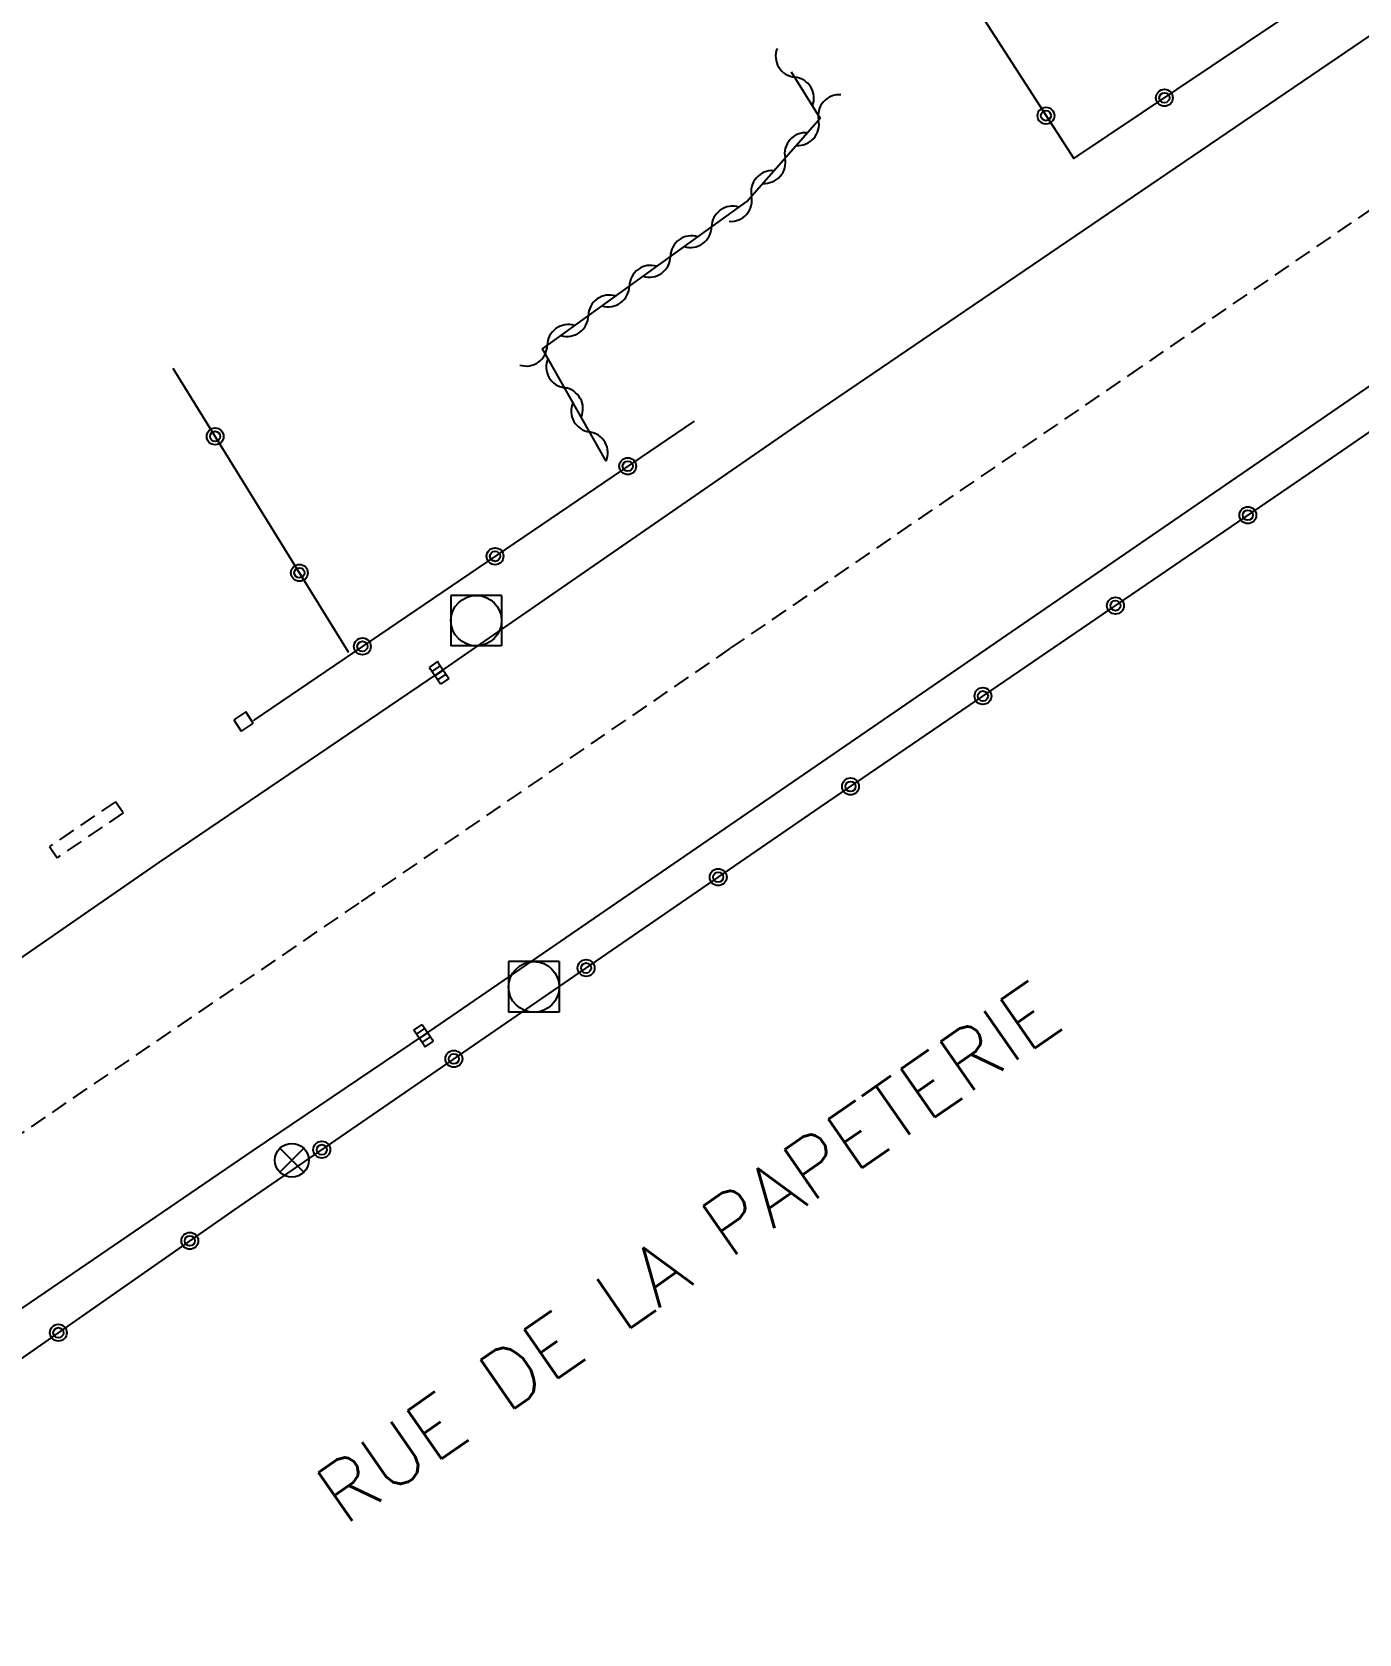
# Model space of a CAD drawing. Header units: millimetres. Extents: x 257000 to 258000, y 143999 to 144912.
# Drawn here: x 257745.97 to 257785.27, y 144086.77 to 144134.22 of the extents above; entities that cross this region are included whole.
import ezdxf
from ezdxf.enums import TextEntityAlignment as Align

# ---------------------------------------------------------------- set-up
doc = ezdxf.new("R2010")
doc.units = ezdxf.units.MM
doc.linetypes.add('DASHED', pattern=[0.75, 0.5, -0.25])
doc.layers.get('0').update_dxf_attribs({"linetype": 'CONTINUOUS'})
for name, color, linetype in [('W0001', 6, 'DASHED'), ('W0008', 7, 'CONTINUOUS'), ('W0112', 1, 'DASHED'), ('W0310', 3, 'CONTINUOUS'), ('W0322', 7, 'CONTINUOUS'), ('W0400', 7, 'CONTINUOUS'), ('W0420', 7, 'CONTINUOUS'), ('W0469', 7, 'CONTINUOUS'), ('W0989', 7, 'CONTINUOUS')]:
    doc.layers.add(name, color=color, linetype=linetype)
doc.styles.get("Standard").update_dxf_attribs({"font": 'romans.shx', "width": 0.85})

# ---------------------------------------------------------------- blocks, each defined once
blk = doc.blocks.new('T400')
for p, q in [((-0.15, 0.3), (0.15, 0.3)), ((-0.15, -0.25), (-0.15, 0.3)), ((-0.15, 0.15), (0.15, 0.15)), ((-0.15, 0), (0.15, 0)), ((0.15, 0.3), (0.15, -0.25)), ((-0.15, -0.15), (0.15, -0.15)), ((-0.15, -0.25), (-0.15, -0.3)), ((-0.15, -0.3), (0.15, -0.3)), ((0.15, -0.3), (0.15, -0.25))]:
    blk.add_line(p, q)
blk = doc.blocks.new('T420')
for p, q in [((0.75, 0.75), (-0.75, 0.75)), ((-0.75, 0.75), (-0.75, -0.75)), ((0.75, 0.75), (0.75, -0.75)), ((0.75, -0.75), (-0.75, -0.75))]:
    blk.add_line(p, q)
blk.add_ellipse((0, 0), major_axis=(-0.53, 0.53), ratio=1, start_param=3.926991, end_param=10.210176)
blk = doc.blocks.new('T469')
at = {"color": 0, "linetype": 'Continuous', "flags": 128}
for points in [[(-0.354, 0.354), (0.354, -0.354)], [(-0.354, -0.354), (0.354, 0.354)]]:
    blk.add_lwpolyline(points, dxfattribs=at)
at = {"color": 0, "linetype": 'Continuous'}
blk.add_circle((0, 0), 0.5, dxfattribs=at)
blk = doc.blocks.new('t322o')
at = {"color": 0, "linetype": 'Continuous'}
for radius in [0.25, 0.15]:
    blk.add_circle((0, 0), radius, dxfattribs=at)
blk = doc.blocks.new('t310o')
at = {"color": 0, "linetype": 'Continuous'}
for centre, start, end in [((-0.5, 0.375), 216.8699, 323.1304), ((0.5, -0.375), 36.8699, 143.1303)]:
    blk.add_arc(centre, 0.625, start, end, dxfattribs=at)

msp = doc.modelspace()

# ---------------------------------------------------------------- linework, layer by layer
at = {"layer": 'W0001'}
msp.add_lwpolyline([(257676.427, 144003.839), (257681.569, 144019.272), (257684.639, 144028.299), (257690.66, 144042.172), (257694.282, 144049.424), (257698.154, 144056.053), (257702.964, 144063.384), (257709.774, 144071.389), (257714.133, 144076.01), (257719.528, 144081.23), (257724.076, 144085.283), (257729.068, 144089.448), (257737.474, 144095.926), (257745.336, 144101.371), (257755.728, 144108.462), (257766.66, 144115.965), (257778.455, 144124.048), (257790.88, 144132.564), (257808.446, 144144.59), (257820.688, 144152.924), (257836.388, 144163.628), (257857.18, 144177.852)], dxfattribs=at)
at = {"layer": 'W0008'}
for points in [[(257742.881, 144104.881), (257749.748, 144109.626), (257758.025, 144115.237), (257768.883, 144122.747), (257787.601, 144135.484), (257796.966, 144141.793), (257805.955, 144148.043), (257834.744, 144167.637), (257842.17, 144172.812), (257872.29, 144193.255), (257883.952, 144201.357), (257910.337, 144219.388), (257922.993, 144228.13), (257956.738, 144251.124), (257963.577, 144255.858)], [(257679.66, 144000), (257681.972, 144006.928), (257688.612, 144026.74), (257691.974, 144035.278), (257694.49, 144040.865), (257697.335, 144046.254), (257697.79, 144047.134), (257701.373, 144053.288), (257705.96, 144060.008), (257712.397, 144067.926), (257717.952, 144073.877), (257722.368, 144078.087), (257722.692, 144078.399), (257730.052, 144084.772), (257736.424, 144089.863), (257743.055, 144094.63), (257752.525, 144101.092), (257757.57, 144104.491), (257769.867, 144112.938), (257787.469, 144125.02), (257800.847, 144134.266), (257821.025, 144148.008), (257838.033, 144159.618), (257876.228, 144185.721)]]:
    msp.add_lwpolyline(points, dxfattribs=at)
at = {"layer": 'W0112'}
for points in [[(257752.525, 144113.745), (257752.305, 144114.079), (257751.947, 144113.844), (257752.167, 144113.51), (257752.167, 144113.51), (257752.167, 144113.51), (257752.167, 144113.51), (257752.167, 144113.51), (257752.167, 144113.51), (257752.167, 144113.51), (257752.167, 144113.51), (257752.167, 144113.51), (257752.167, 144113.51), (257752.167, 144113.51), (257752.167, 144113.51), (257752.167, 144113.51), (257752.167, 144113.51), (257752.167, 144113.51), (257752.167, 144113.51), (257752.167, 144113.51), (257752.167, 144113.51), (257752.167, 144113.51), (257752.167, 144113.51), (257752.167, 144113.51), (257752.167, 144113.51), (257752.167, 144113.51), (257752.167, 144113.51), (257752.167, 144113.51), (257752.167, 144113.51), (257752.167, 144113.51), (257752.167, 144113.51), (257752.167, 144113.51), (257752.167, 144113.51), (257752.167, 144113.51), (257752.167, 144113.51), (257752.167, 144113.51), (257752.167, 144113.51), (257752.167, 144113.51), (257752.167, 144113.51), (257752.167, 144113.51), (257752.167, 144113.51), (257752.167, 144113.51), (257752.167, 144113.51), (257752.167, 144113.51), (257752.167, 144113.51), (257752.167, 144113.51), (257752.167, 144113.51), (257752.167, 144113.51), (257752.167, 144113.51), (257752.167, 144113.51), (257752.167, 144113.51), (257752.167, 144113.51), (257752.167, 144113.51), (257752.167, 144113.51), (257752.167, 144113.51), (257752.167, 144113.51), (257752.167, 144113.51), (257752.167, 144113.51), (257752.167, 144113.51), (257752.167, 144113.51), (257752.167, 144113.51), (257752.167, 144113.51), (257752.167, 144113.51), (257752.167, 144113.51), (257752.167, 144113.51), (257752.167, 144113.51), (257752.167, 144113.51), (257752.167, 144113.51), (257752.167, 144113.51), (257752.167, 144113.51), (257752.167, 144113.51), (257752.167, 144113.51), (257752.167, 144113.51), (257752.167, 144113.51), (257752.167, 144113.51), (257752.167, 144113.51), (257752.167, 144113.51), (257752.167, 144113.51), (257752.167, 144113.51), (257752.167, 144113.51), (257752.167, 144113.51), (257752.167, 144113.51), (257752.167, 144113.51), (257752.167, 144113.51), (257752.167, 144113.51), (257752.167, 144113.51), (257752.167, 144113.51), (257752.167, 144113.51), (257752.167, 144113.51), (257752.167, 144113.51), (257752.167, 144113.51), (257752.167, 144113.51), (257752.167, 144113.51), (257752.167, 144113.51), (257752.167, 144113.51), (257752.167, 144113.51), (257752.167, 144113.51), (257752.167, 144113.51), (257752.167, 144113.51), (257752.167, 144113.51), (257752.167, 144113.51), (257752.167, 144113.51), (257752.167, 144113.51), (257752.167, 144113.51), (257752.167, 144113.51), (257752.167, 144113.51), (257752.167, 144113.51), (257752.167, 144113.51), (257752.167, 144113.51), (257752.167, 144113.51), (257752.167, 144113.51), (257752.167, 144113.51), (257752.167, 144113.51), (257752.167, 144113.51), (257752.167, 144113.51), (257752.167, 144113.51), (257752.167, 144113.51), (257752.167, 144113.51), (257752.167, 144113.51), (257752.167, 144113.51)], [(257752.525, 144113.745), (257752.167, 144113.51), (257752.167, 144113.51), (257752.167, 144113.51), (257752.167, 144113.51), (257752.167, 144113.51), (257752.167, 144113.51), (257752.167, 144113.51), (257752.167, 144113.51), (257752.167, 144113.51), (257752.167, 144113.51), (257752.167, 144113.51), (257752.167, 144113.51), (257752.167, 144113.51), (257752.167, 144113.51), (257752.167, 144113.51), (257752.167, 144113.51), (257752.167, 144113.51), (257752.167, 144113.51), (257752.167, 144113.51), (257752.167, 144113.51), (257752.167, 144113.51), (257752.167, 144113.51), (257752.167, 144113.51), (257752.167, 144113.51), (257752.167, 144113.51), (257752.167, 144113.51), (257752.167, 144113.51), (257752.167, 144113.51), (257752.167, 144113.51), (257752.167, 144113.51), (257752.167, 144113.51), (257752.167, 144113.51), (257752.167, 144113.51), (257752.167, 144113.51), (257752.167, 144113.51), (257752.167, 144113.51), (257752.167, 144113.51), (257752.167, 144113.51), (257752.167, 144113.51), (257752.167, 144113.51), (257752.167, 144113.51), (257752.167, 144113.51), (257752.167, 144113.51), (257752.167, 144113.51), (257752.167, 144113.51), (257752.167, 144113.51), (257752.167, 144113.51), (257752.167, 144113.51), (257752.167, 144113.51), (257752.167, 144113.51), (257752.167, 144113.51), (257752.167, 144113.51), (257752.167, 144113.51), (257752.167, 144113.51), (257752.167, 144113.51), (257752.167, 144113.51), (257752.167, 144113.51), (257752.167, 144113.51), (257752.167, 144113.51), (257752.167, 144113.51), (257752.167, 144113.51), (257752.167, 144113.51), (257752.167, 144113.51), (257752.167, 144113.51), (257752.167, 144113.51), (257752.167, 144113.51), (257752.167, 144113.51), (257752.167, 144113.51), (257752.167, 144113.51), (257752.167, 144113.51), (257752.167, 144113.51), (257752.167, 144113.51), (257752.167, 144113.51), (257752.167, 144113.51), (257752.167, 144113.51), (257752.167, 144113.51), (257752.167, 144113.51), (257752.167, 144113.51), (257752.167, 144113.51), (257752.167, 144113.51), (257752.167, 144113.51), (257752.167, 144113.51), (257752.167, 144113.51), (257752.167, 144113.51), (257752.167, 144113.51), (257752.167, 144113.51), (257752.167, 144113.51), (257752.167, 144113.51), (257752.167, 144113.51), (257752.167, 144113.51), (257752.167, 144113.51), (257752.167, 144113.51), (257752.167, 144113.51), (257752.167, 144113.51), (257752.167, 144113.51), (257752.167, 144113.51), (257752.167, 144113.51), (257752.167, 144113.51), (257752.167, 144113.51), (257752.167, 144113.51), (257752.167, 144113.51), (257752.167, 144113.51), (257752.167, 144113.51), (257752.167, 144113.51), (257752.167, 144113.51), (257752.167, 144113.51), (257752.167, 144113.51), (257752.167, 144113.51), (257752.167, 144113.51), (257752.167, 144113.51), (257752.167, 144113.51), (257752.167, 144113.51), (257752.167, 144113.51), (257752.167, 144113.51), (257752.167, 144113.51), (257752.167, 144113.51), (257752.167, 144113.51), (257752.167, 144113.51), (257752.167, 144113.51)], [(257748.668, 144111.088), (257748.443, 144111.419), (257746.491, 144110.093), (257746.716, 144109.762), (257746.716, 144109.762), (257746.716, 144109.762), (257746.716, 144109.762), (257746.716, 144109.762), (257746.716, 144109.762), (257746.716, 144109.762), (257746.716, 144109.762), (257746.716, 144109.762), (257746.716, 144109.762), (257746.716, 144109.762), (257746.716, 144109.762), (257746.716, 144109.762), (257746.716, 144109.762), (257746.716, 144109.762), (257746.716, 144109.762), (257746.716, 144109.762), (257746.716, 144109.762), (257746.716, 144109.762), (257746.716, 144109.762), (257746.716, 144109.762), (257746.716, 144109.762), (257746.716, 144109.762), (257746.716, 144109.762), (257746.716, 144109.762), (257746.716, 144109.762), (257746.716, 144109.762), (257746.716, 144109.762), (257746.716, 144109.762), (257746.716, 144109.762), (257746.716, 144109.762), (257746.716, 144109.762), (257746.716, 144109.762), (257746.716, 144109.762), (257746.716, 144109.762), (257746.716, 144109.762), (257746.716, 144109.762), (257746.716, 144109.762), (257746.716, 144109.762), (257746.716, 144109.762), (257746.716, 144109.762), (257746.716, 144109.762), (257746.716, 144109.762), (257746.716, 144109.762), (257746.716, 144109.762), (257746.716, 144109.762), (257746.716, 144109.762), (257746.716, 144109.762), (257746.716, 144109.762), (257746.716, 144109.762), (257746.716, 144109.762), (257746.716, 144109.762), (257746.716, 144109.762), (257746.716, 144109.762), (257746.716, 144109.762), (257746.716, 144109.762), (257746.716, 144109.762), (257746.716, 144109.762), (257746.716, 144109.762), (257746.716, 144109.762), (257746.716, 144109.762), (257746.716, 144109.762), (257746.716, 144109.762), (257746.716, 144109.762), (257746.716, 144109.762), (257746.716, 144109.762), (257746.716, 144109.762), (257746.716, 144109.762), (257746.716, 144109.762), (257746.716, 144109.762), (257746.716, 144109.762), (257746.716, 144109.762), (257746.716, 144109.762), (257746.716, 144109.762), (257746.716, 144109.762), (257746.716, 144109.762), (257746.716, 144109.762), (257746.716, 144109.762), (257746.716, 144109.762), (257746.716, 144109.762), (257746.716, 144109.762), (257746.716, 144109.762), (257746.716, 144109.762), (257746.716, 144109.762), (257746.716, 144109.762), (257746.716, 144109.762), (257746.716, 144109.762), (257746.716, 144109.762), (257746.716, 144109.762), (257746.716, 144109.762), (257746.716, 144109.762), (257746.716, 144109.762), (257746.716, 144109.762), (257746.716, 144109.762), (257746.716, 144109.762), (257746.716, 144109.762), (257746.716, 144109.762), (257746.716, 144109.762), (257746.716, 144109.762), (257746.716, 144109.762), (257746.716, 144109.762), (257746.716, 144109.762), (257746.716, 144109.762), (257746.716, 144109.762), (257746.716, 144109.762), (257746.716, 144109.762), (257746.716, 144109.762), (257746.716, 144109.762), (257746.716, 144109.762), (257746.716, 144109.762), (257746.716, 144109.762), (257746.716, 144109.762), (257746.716, 144109.762), (257746.716, 144109.762), (257746.716, 144109.762), (257746.716, 144109.762), (257746.716, 144109.762)], [(257748.668, 144111.088), (257746.716, 144109.762), (257746.716, 144109.762), (257746.716, 144109.762), (257746.716, 144109.762), (257746.716, 144109.762), (257746.716, 144109.762), (257746.716, 144109.762), (257746.716, 144109.762), (257746.716, 144109.762), (257746.716, 144109.762), (257746.716, 144109.762), (257746.716, 144109.762), (257746.716, 144109.762), (257746.716, 144109.762), (257746.716, 144109.762), (257746.716, 144109.762), (257746.716, 144109.762), (257746.716, 144109.762), (257746.716, 144109.762), (257746.716, 144109.762), (257746.716, 144109.762), (257746.716, 144109.762), (257746.716, 144109.762), (257746.716, 144109.762), (257746.716, 144109.762), (257746.716, 144109.762), (257746.716, 144109.762), (257746.716, 144109.762), (257746.716, 144109.762), (257746.716, 144109.762), (257746.716, 144109.762), (257746.716, 144109.762), (257746.716, 144109.762), (257746.716, 144109.762), (257746.716, 144109.762), (257746.716, 144109.762), (257746.716, 144109.762), (257746.716, 144109.762), (257746.716, 144109.762), (257746.716, 144109.762), (257746.716, 144109.762), (257746.716, 144109.762), (257746.716, 144109.762), (257746.716, 144109.762), (257746.716, 144109.762), (257746.716, 144109.762), (257746.716, 144109.762), (257746.716, 144109.762), (257746.716, 144109.762), (257746.716, 144109.762), (257746.716, 144109.762), (257746.716, 144109.762), (257746.716, 144109.762), (257746.716, 144109.762), (257746.716, 144109.762), (257746.716, 144109.762), (257746.716, 144109.762), (257746.716, 144109.762), (257746.716, 144109.762), (257746.716, 144109.762), (257746.716, 144109.762), (257746.716, 144109.762), (257746.716, 144109.762), (257746.716, 144109.762), (257746.716, 144109.762), (257746.716, 144109.762), (257746.716, 144109.762), (257746.716, 144109.762), (257746.716, 144109.762), (257746.716, 144109.762), (257746.716, 144109.762), (257746.716, 144109.762), (257746.716, 144109.762), (257746.716, 144109.762), (257746.716, 144109.762), (257746.716, 144109.762), (257746.716, 144109.762), (257746.716, 144109.762), (257746.716, 144109.762), (257746.716, 144109.762), (257746.716, 144109.762), (257746.716, 144109.762), (257746.716, 144109.762), (257746.716, 144109.762), (257746.716, 144109.762), (257746.716, 144109.762), (257746.716, 144109.762), (257746.716, 144109.762), (257746.716, 144109.762), (257746.716, 144109.762), (257746.716, 144109.762), (257746.716, 144109.762), (257746.716, 144109.762), (257746.716, 144109.762), (257746.716, 144109.762), (257746.716, 144109.762), (257746.716, 144109.762), (257746.716, 144109.762), (257746.716, 144109.762), (257746.716, 144109.762), (257746.716, 144109.762), (257746.716, 144109.762), (257746.716, 144109.762), (257746.716, 144109.762), (257746.716, 144109.762), (257746.716, 144109.762), (257746.716, 144109.762), (257746.716, 144109.762), (257746.716, 144109.762), (257746.716, 144109.762), (257746.716, 144109.762), (257746.716, 144109.762), (257746.716, 144109.762), (257746.716, 144109.762), (257746.716, 144109.762), (257746.716, 144109.762), (257746.716, 144109.762), (257746.716, 144109.762), (257746.716, 144109.762)]]:
    msp.add_lwpolyline(points, dxfattribs=at)
at = {"layer": 'W0310'}
for points in [[(257762.975, 144121.505), (257761.094, 144124.841), (257767.14, 144129.203), (257769.314, 144131.666), (257768.469, 144133.037), (257768.469, 144133.037), (257768.469, 144133.037), (257768.469, 144133.037), (257768.469, 144133.037), (257768.469, 144133.037), (257768.469, 144133.037), (257768.469, 144133.037), (257768.469, 144133.037), (257768.469, 144133.037), (257768.469, 144133.037), (257768.469, 144133.037), (257768.469, 144133.037), (257768.469, 144133.037), (257768.469, 144133.037), (257768.469, 144133.037), (257768.469, 144133.037), (257768.469, 144133.037), (257768.469, 144133.037), (257768.469, 144133.037), (257768.469, 144133.037), (257768.469, 144133.037), (257768.469, 144133.037), (257768.469, 144133.037), (257768.469, 144133.037), (257768.469, 144133.037), (257768.469, 144133.037), (257768.469, 144133.037), (257768.469, 144133.037), (257768.469, 144133.037), (257768.469, 144133.037), (257768.469, 144133.037), (257768.469, 144133.037), (257768.469, 144133.037), (257768.469, 144133.037), (257768.469, 144133.037), (257768.469, 144133.037), (257768.469, 144133.037), (257768.469, 144133.037), (257768.469, 144133.037), (257768.469, 144133.037), (257768.469, 144133.037), (257768.469, 144133.037), (257768.469, 144133.037), (257768.469, 144133.037), (257768.469, 144133.037), (257768.469, 144133.037), (257768.469, 144133.037), (257768.469, 144133.037), (257768.469, 144133.037), (257768.469, 144133.037), (257768.469, 144133.037), (257768.469, 144133.037), (257768.469, 144133.037), (257768.469, 144133.037), (257768.469, 144133.037), (257768.469, 144133.037), (257768.469, 144133.037), (257768.469, 144133.037), (257768.469, 144133.037), (257768.469, 144133.037), (257768.469, 144133.037), (257768.469, 144133.037), (257768.469, 144133.037), (257768.469, 144133.037), (257768.469, 144133.037), (257768.469, 144133.037), (257768.469, 144133.037), (257768.469, 144133.037), (257768.469, 144133.037), (257768.469, 144133.037), (257768.469, 144133.037), (257768.469, 144133.037), (257768.469, 144133.037), (257768.469, 144133.037), (257768.469, 144133.037), (257768.469, 144133.037), (257768.469, 144133.037), (257768.469, 144133.037), (257768.469, 144133.037), (257768.469, 144133.037), (257768.469, 144133.037), (257768.469, 144133.037), (257768.469, 144133.037), (257768.469, 144133.037), (257768.469, 144133.037), (257768.469, 144133.037), (257768.469, 144133.037), (257768.469, 144133.037), (257768.469, 144133.037), (257768.469, 144133.037), (257768.469, 144133.037), (257768.469, 144133.037), (257768.469, 144133.037), (257768.469, 144133.037), (257768.469, 144133.037), (257768.469, 144133.037)], [(257768.469, 144133.037), (257768.469, 144133.037), (257768.469, 144133.037), (257768.469, 144133.037), (257768.469, 144133.037), (257768.469, 144133.037), (257768.469, 144133.037), (257768.469, 144133.037), (257768.469, 144133.037), (257768.469, 144133.037), (257768.469, 144133.037), (257768.469, 144133.037), (257768.469, 144133.037), (257768.469, 144133.037), (257768.469, 144133.037), (257768.469, 144133.037), (257768.469, 144133.037), (257768.469, 144133.037), (257768.469, 144133.037), (257768.469, 144133.037)]]:
    msp.add_lwpolyline(points, dxfattribs=at)
at = {"layer": 'W0322'}
for points in [[(257772.144, 144137.734), (257772.144, 144137.734), (257772.144, 144137.734), (257772.144, 144137.734), (257772.144, 144137.734), (257772.144, 144137.734), (257772.144, 144137.734), (257772.144, 144137.734), (257772.144, 144137.734), (257772.144, 144137.734), (257772.144, 144137.734), (257772.144, 144137.734), (257772.144, 144137.734), (257772.144, 144137.734), (257772.144, 144137.734), (257772.144, 144137.734), (257772.144, 144137.734), (257772.144, 144137.734), (257776.824, 144130.471), (257784.991, 144135.96)], [(257681.357, 144000), (257683.139, 144005.61), (257688.514, 144022.452), (257691.763, 144031.149), (257695.394, 144039.53), (257699.288, 144047.367), (257704.115, 144055.226), (257709.244, 144062.346), (257715.115, 144069.213), (257721.449, 144075.56), (257730.367, 144083.35), (257737.295, 144088.938), (257743.174, 144093.188), (257751.965, 144099.333), (257769.313, 144111.258), (257783.798, 144121.148), (257801.431, 144133.262)], [(257750.148, 144124.264), (257755.338, 144115.857), (257755.338, 144115.857), (257755.338, 144115.857), (257755.338, 144115.857), (257755.338, 144115.857), (257755.338, 144115.857), (257755.338, 144115.857), (257755.338, 144115.857), (257755.338, 144115.857), (257755.338, 144115.857), (257755.338, 144115.857), (257755.338, 144115.857), (257755.338, 144115.857), (257755.338, 144115.857), (257755.338, 144115.857), (257755.338, 144115.857), (257755.338, 144115.857), (257755.338, 144115.857), (257755.338, 144115.857), (257755.338, 144115.857), (257755.338, 144115.857), (257755.338, 144115.857), (257755.338, 144115.857), (257755.338, 144115.857), (257755.338, 144115.857), (257755.338, 144115.857), (257755.338, 144115.857), (257755.338, 144115.857), (257755.338, 144115.857), (257755.338, 144115.857), (257755.338, 144115.857), (257755.338, 144115.857), (257755.338, 144115.857), (257755.338, 144115.857), (257755.338, 144115.857), (257755.338, 144115.857), (257755.338, 144115.857), (257755.338, 144115.857), (257755.338, 144115.857), (257755.338, 144115.857), (257755.338, 144115.857), (257755.338, 144115.857), (257755.338, 144115.857), (257755.338, 144115.857), (257755.338, 144115.857), (257755.338, 144115.857), (257755.338, 144115.857), (257755.338, 144115.857), (257755.338, 144115.857), (257755.338, 144115.857), (257755.338, 144115.857), (257755.338, 144115.857), (257755.338, 144115.857), (257755.338, 144115.857), (257755.338, 144115.857), (257755.338, 144115.857), (257755.338, 144115.857), (257755.338, 144115.857), (257755.338, 144115.857), (257755.338, 144115.857), (257755.338, 144115.857), (257755.338, 144115.857), (257755.338, 144115.857), (257755.338, 144115.857), (257755.338, 144115.857), (257755.338, 144115.857), (257755.338, 144115.857), (257755.338, 144115.857), (257755.338, 144115.857), (257755.338, 144115.857), (257755.338, 144115.857), (257755.338, 144115.857), (257755.338, 144115.857), (257755.338, 144115.857), (257755.338, 144115.857), (257755.338, 144115.857), (257755.338, 144115.857), (257755.338, 144115.857), (257755.338, 144115.857), (257755.338, 144115.857), (257755.338, 144115.857), (257755.338, 144115.857), (257755.338, 144115.857), (257755.338, 144115.857), (257755.338, 144115.857), (257755.338, 144115.857), (257755.338, 144115.857), (257755.338, 144115.857), (257755.338, 144115.857), (257755.338, 144115.857), (257755.338, 144115.857), (257755.338, 144115.857), (257755.338, 144115.857), (257755.338, 144115.857), (257755.338, 144115.857), (257755.338, 144115.857), (257755.338, 144115.857), (257755.338, 144115.857), (257755.338, 144115.857), (257755.338, 144115.857)], [(257765.58, 144122.695), (257752.539, 144113.835), (257752.539, 144113.835), (257752.539, 144113.835), (257752.539, 144113.835), (257752.539, 144113.835), (257752.539, 144113.835), (257752.539, 144113.835), (257752.539, 144113.835), (257752.539, 144113.835), (257752.539, 144113.835), (257752.539, 144113.835), (257752.539, 144113.835), (257752.539, 144113.835), (257752.539, 144113.835), (257752.539, 144113.835), (257752.539, 144113.835), (257752.539, 144113.835), (257752.539, 144113.835), (257752.539, 144113.835), (257752.539, 144113.835), (257752.539, 144113.835), (257752.539, 144113.835), (257752.539, 144113.835), (257752.539, 144113.835), (257752.539, 144113.835), (257752.539, 144113.835), (257752.539, 144113.835), (257752.539, 144113.835), (257752.539, 144113.835), (257752.539, 144113.835), (257752.539, 144113.835), (257752.539, 144113.835), (257752.539, 144113.835), (257752.539, 144113.835), (257752.539, 144113.835), (257752.539, 144113.835), (257752.539, 144113.835), (257752.539, 144113.835), (257752.539, 144113.835), (257752.539, 144113.835), (257752.539, 144113.835), (257752.539, 144113.835), (257752.539, 144113.835), (257752.539, 144113.835), (257752.539, 144113.835), (257752.539, 144113.835), (257752.539, 144113.835), (257752.539, 144113.835), (257752.539, 144113.835), (257752.539, 144113.835), (257752.539, 144113.835), (257752.539, 144113.835), (257752.539, 144113.835), (257752.539, 144113.835), (257752.539, 144113.835), (257752.539, 144113.835), (257752.539, 144113.835), (257752.539, 144113.835), (257752.539, 144113.835), (257752.539, 144113.835), (257752.539, 144113.835), (257752.539, 144113.835), (257752.539, 144113.835), (257752.539, 144113.835), (257752.539, 144113.835), (257752.539, 144113.835), (257752.539, 144113.835), (257752.539, 144113.835), (257752.539, 144113.835), (257752.539, 144113.835), (257752.539, 144113.835), (257752.539, 144113.835), (257752.539, 144113.835), (257752.539, 144113.835), (257752.539, 144113.835), (257752.539, 144113.835), (257752.539, 144113.835), (257752.539, 144113.835), (257752.539, 144113.835), (257752.539, 144113.835), (257752.539, 144113.835), (257752.539, 144113.835), (257752.539, 144113.835), (257752.539, 144113.835), (257752.539, 144113.835), (257752.539, 144113.835), (257752.539, 144113.835), (257752.539, 144113.835), (257752.539, 144113.835), (257752.539, 144113.835), (257752.539, 144113.835), (257752.539, 144113.835), (257752.539, 144113.835), (257752.539, 144113.835), (257752.539, 144113.835), (257752.539, 144113.835), (257752.539, 144113.835), (257752.539, 144113.835), (257752.539, 144113.835), (257752.539, 144113.835)], [(257755.338, 144115.857), (257755.338, 144115.857), (257755.338, 144115.857), (257755.338, 144115.857), (257755.338, 144115.857), (257755.338, 144115.857), (257755.338, 144115.857), (257755.338, 144115.857), (257755.338, 144115.857), (257755.338, 144115.857), (257755.338, 144115.857), (257755.338, 144115.857), (257755.338, 144115.857), (257755.338, 144115.857), (257755.338, 144115.857), (257755.338, 144115.857), (257755.338, 144115.857), (257755.338, 144115.857), (257755.338, 144115.857), (257755.338, 144115.857)], [(257752.539, 144113.835), (257752.539, 144113.835), (257752.539, 144113.835), (257752.539, 144113.835), (257752.539, 144113.835), (257752.539, 144113.835), (257752.539, 144113.835), (257752.539, 144113.835), (257752.539, 144113.835), (257752.539, 144113.835), (257752.539, 144113.835), (257752.539, 144113.835), (257752.539, 144113.835), (257752.539, 144113.835), (257752.539, 144113.835), (257752.539, 144113.835), (257752.539, 144113.835), (257752.539, 144113.835), (257752.539, 144113.835), (257752.539, 144113.835)]]:
    msp.add_lwpolyline(points, dxfattribs=at)

# ---------------------------------------------------------------- block references
at = {"layer": 'W0310'}
for p, rotation in [((257768.564, 144132.883), 121.6470571701134), ((257769.268, 144131.613), 48.5662725057054), ((257768.275, 144130.489), 48.5662725057054), ((257767.282, 144129.364), 48.5662725057054), ((257766.098, 144128.451), 35.80934262190488), ((257764.881, 144127.574), 35.80934262190488), ((257763.665, 144126.696), 35.80934262190488), ((257762.449, 144125.818), 35.80934262190488), ((257761.232, 144124.941), 35.80934262190488), ((257761.747, 144123.683), 119.416397428581), ((257762.484, 144122.376), 119.416397428581)]:
    msp.add_blockref('t310o', p, dxfattribs=dict(at, rotation=rotation))
at = {"layer": 'W0322'}
for p, rotation in [((257779.509, 144132.275), 33.90495926852995), ((257776.003, 144131.745), 302.796207123346), ((257751.396, 144122.243), 301.6887445371408), ((257763.615, 144121.36), 214.1920773518582), ((257781.982, 144119.908), 34.32417162500769), ((257759.686, 144118.691), 214.1920773518582), ((257753.891, 144118.201), 301.6887445371408), ((257778.059, 144117.229), 34.32417162500769), ((257755.757, 144116.022), 214.1920773518582), ((257774.136, 144114.551), 34.32417162500769), ((257770.213, 144111.873), 34.32417162500769), ((257766.297, 144109.185), 34.50459302770884), ((257762.382, 144106.494), 34.50459302770884), ((257758.468, 144103.803), 34.50459302770884), ((257754.554, 144101.112), 34.50459302770884), ((257750.646, 144098.411), 34.95398812946453), ((257746.753, 144095.69), 34.95398812946453)]:
    msp.add_blockref('t322o', p, dxfattribs=dict(at, rotation=rotation))
at = {"layer": 'W0400'}
for p, rotation in [((257758.025, 144115.237), 214.1315458055547), ((257757.57, 144104.491), 33.96800657840413)]:
    msp.add_blockref('T400', p, dxfattribs=dict(at, rotation=rotation))
at = {"layer": 'W0420'}
for p in [(257759.129, 144116.784), (257760.838, 144105.933)]:
    msp.add_blockref('T420', p, dxfattribs=at)
at = {"layer": 'W0469'}
msp.add_blockref('T469', (257753.668, 144100.799), dxfattribs=at)

# ---------------------------------------------------------------- texts
at = {"layer": 'W0989'}
msp.add_text('RUE DE LA PAPETERIE', height=1.75, rotation=34.7054, dxfattribs=at).set_placement((257765.403, 144098.072), align=Align.MIDDLE)

doc.saveas('drawing.dxf')
